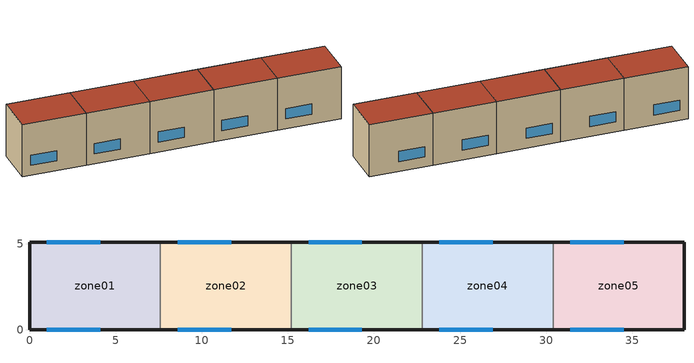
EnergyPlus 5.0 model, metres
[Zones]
zone01
 floor ground (GROUND_FLOOR): 7.6,5.1 7.6,0 0,0 0,5.1 z0
 wall outside (EXT_WALL): 7.6,5.1 0,5.1 0,0 7.6,0 z0:6.6
 wall to zone02 (ADJ_WALL): 7.6,0 7.6,5.1 z0:6.6
 window (EXT_WINDOW1): 1,0 4.1,0 / 4.1,5.1 1,5.1 z1.25:2.55
 roof outside (EXT_ROOF): 0,5.1 0,0 7.6,0 7.6,5.1 z6.6
zone02
 floor ground (GROUND_FLOOR): 15.2,5.1 15.2,0 7.6,0 7.6,5.1 z0
 wall outside (EXT_WALL): 15.2,5.1 7.6,5.1 / 7.6,0 15.2,0 z0:6.6
 wall to zone03 (ADJ_WALL): 15.2,0 15.2,5.1 z0:6.6
 wall to zone01 (ADJ_WALL): 7.6,5.1 7.6,0 z0:6.6
 window (EXT_WINDOW1): 8.6,0 11.7,0 / 11.7,5.1 8.6,5.1 z1.25:2.55
 roof outside (EXT_ROOF): 7.6,5.1 7.6,0 15.2,0 15.2,5.1 z6.6
zone03
 floor ground (GROUND_FLOOR): 22.8,5.1 22.8,0 15.2,0 15.2,5.1 z0
 wall outside (EXT_WALL): 22.8,5.1 15.2,5.1 / 15.2,0 22.8,0 z0:6.6
 wall to zone04 (ADJ_WALL): 22.8,0 22.8,5.1 z0:6.6
 wall to zone02 (ADJ_WALL): 15.2,5.1 15.2,0 z0:6.6
 window (EXT_WINDOW1): 16.2,0 19.3,0 / 19.3,5.1 16.2,5.1 z1.25:2.55
 roof outside (EXT_ROOF): 15.2,5.1 15.2,0 22.8,0 22.8,5.1 z6.6
zone04
 floor ground (GROUND_FLOOR): 30.4,5.1 30.4,0 22.8,0 22.8,5.1 z0
 wall outside (EXT_WALL): 30.4,5.1 22.8,5.1 / 22.8,0 30.4,0 z0:6.6
 wall to zone05 (ADJ_WALL): 30.4,0 30.4,5.1 z0:6.6
 wall to zone03 (ADJ_WALL): 22.8,5.1 22.8,0 z0:6.6
 window (EXT_WINDOW1): 23.8,0 26.9,0 / 26.9,5.1 23.8,5.1 z1.25:2.55
 roof outside (EXT_ROOF): 22.8,5.1 22.8,0 30.4,0 30.4,5.1 z6.6
zone05
 floor ground (GROUND_FLOOR): 38,5.1 38,0 30.4,0 30.4,5.1 z0
 wall outside (EXT_WALL): 30.4,0 38,0 38,5.1 30.4,5.1 z0:6.6
 wall to zone04 (ADJ_WALL): 30.4,5.1 30.4,0 z0:6.6
 window (EXT_WINDOW1): 31.4,0 34.5,0 / 34.5,5.1 31.4,5.1 z1.25:2.55
 roof outside (EXT_ROOF): 30.4,5.1 30.4,0 38,0 38,5.1 z6.6
[Building]
TRNSYS18: North Axis {deg}=0; Terrain=City; Loads Convergence Tolerance Value=0; Temperature Convergence Tolerance Value {deltaC}=0; Solar Distribution=FullInteriorAndExterior; Maximum Number of Warmup Days=0
[Site:Location]
not used: Latitude {deg}=0; Longitude {deg}=0; Time Zone {hr}=0; Elevation {m}=0
[Construction]
GROUND_FLOOR; EXT_WALL; EXT_ROOF; ADJ_WALL; EXT_WINDOW1: 
[WindowProperty:ShadingControl]
ESHADE=0; ISHADE=INPUT 1*MAX_ISHADE : SHADECNTRL=ISHADE_INTERNAL
[SurfaceProperty:OtherSideCoefficients]
BOUNDARY=IDENTICAL; BOUNDARY=INPUT 1*TBOUNDARY; BOUNDARY=INPUT 1*TBOUNDARY_2; BOUNDARY=INPUT 1*TBOUNDARY_3; BOUNDARY=INPUT 1*TGROUND; BOUNDARY=20; BOUNDARY=15
[Zone] Multiplier=1
zone01; zone02; zone03; zone04; zone05
